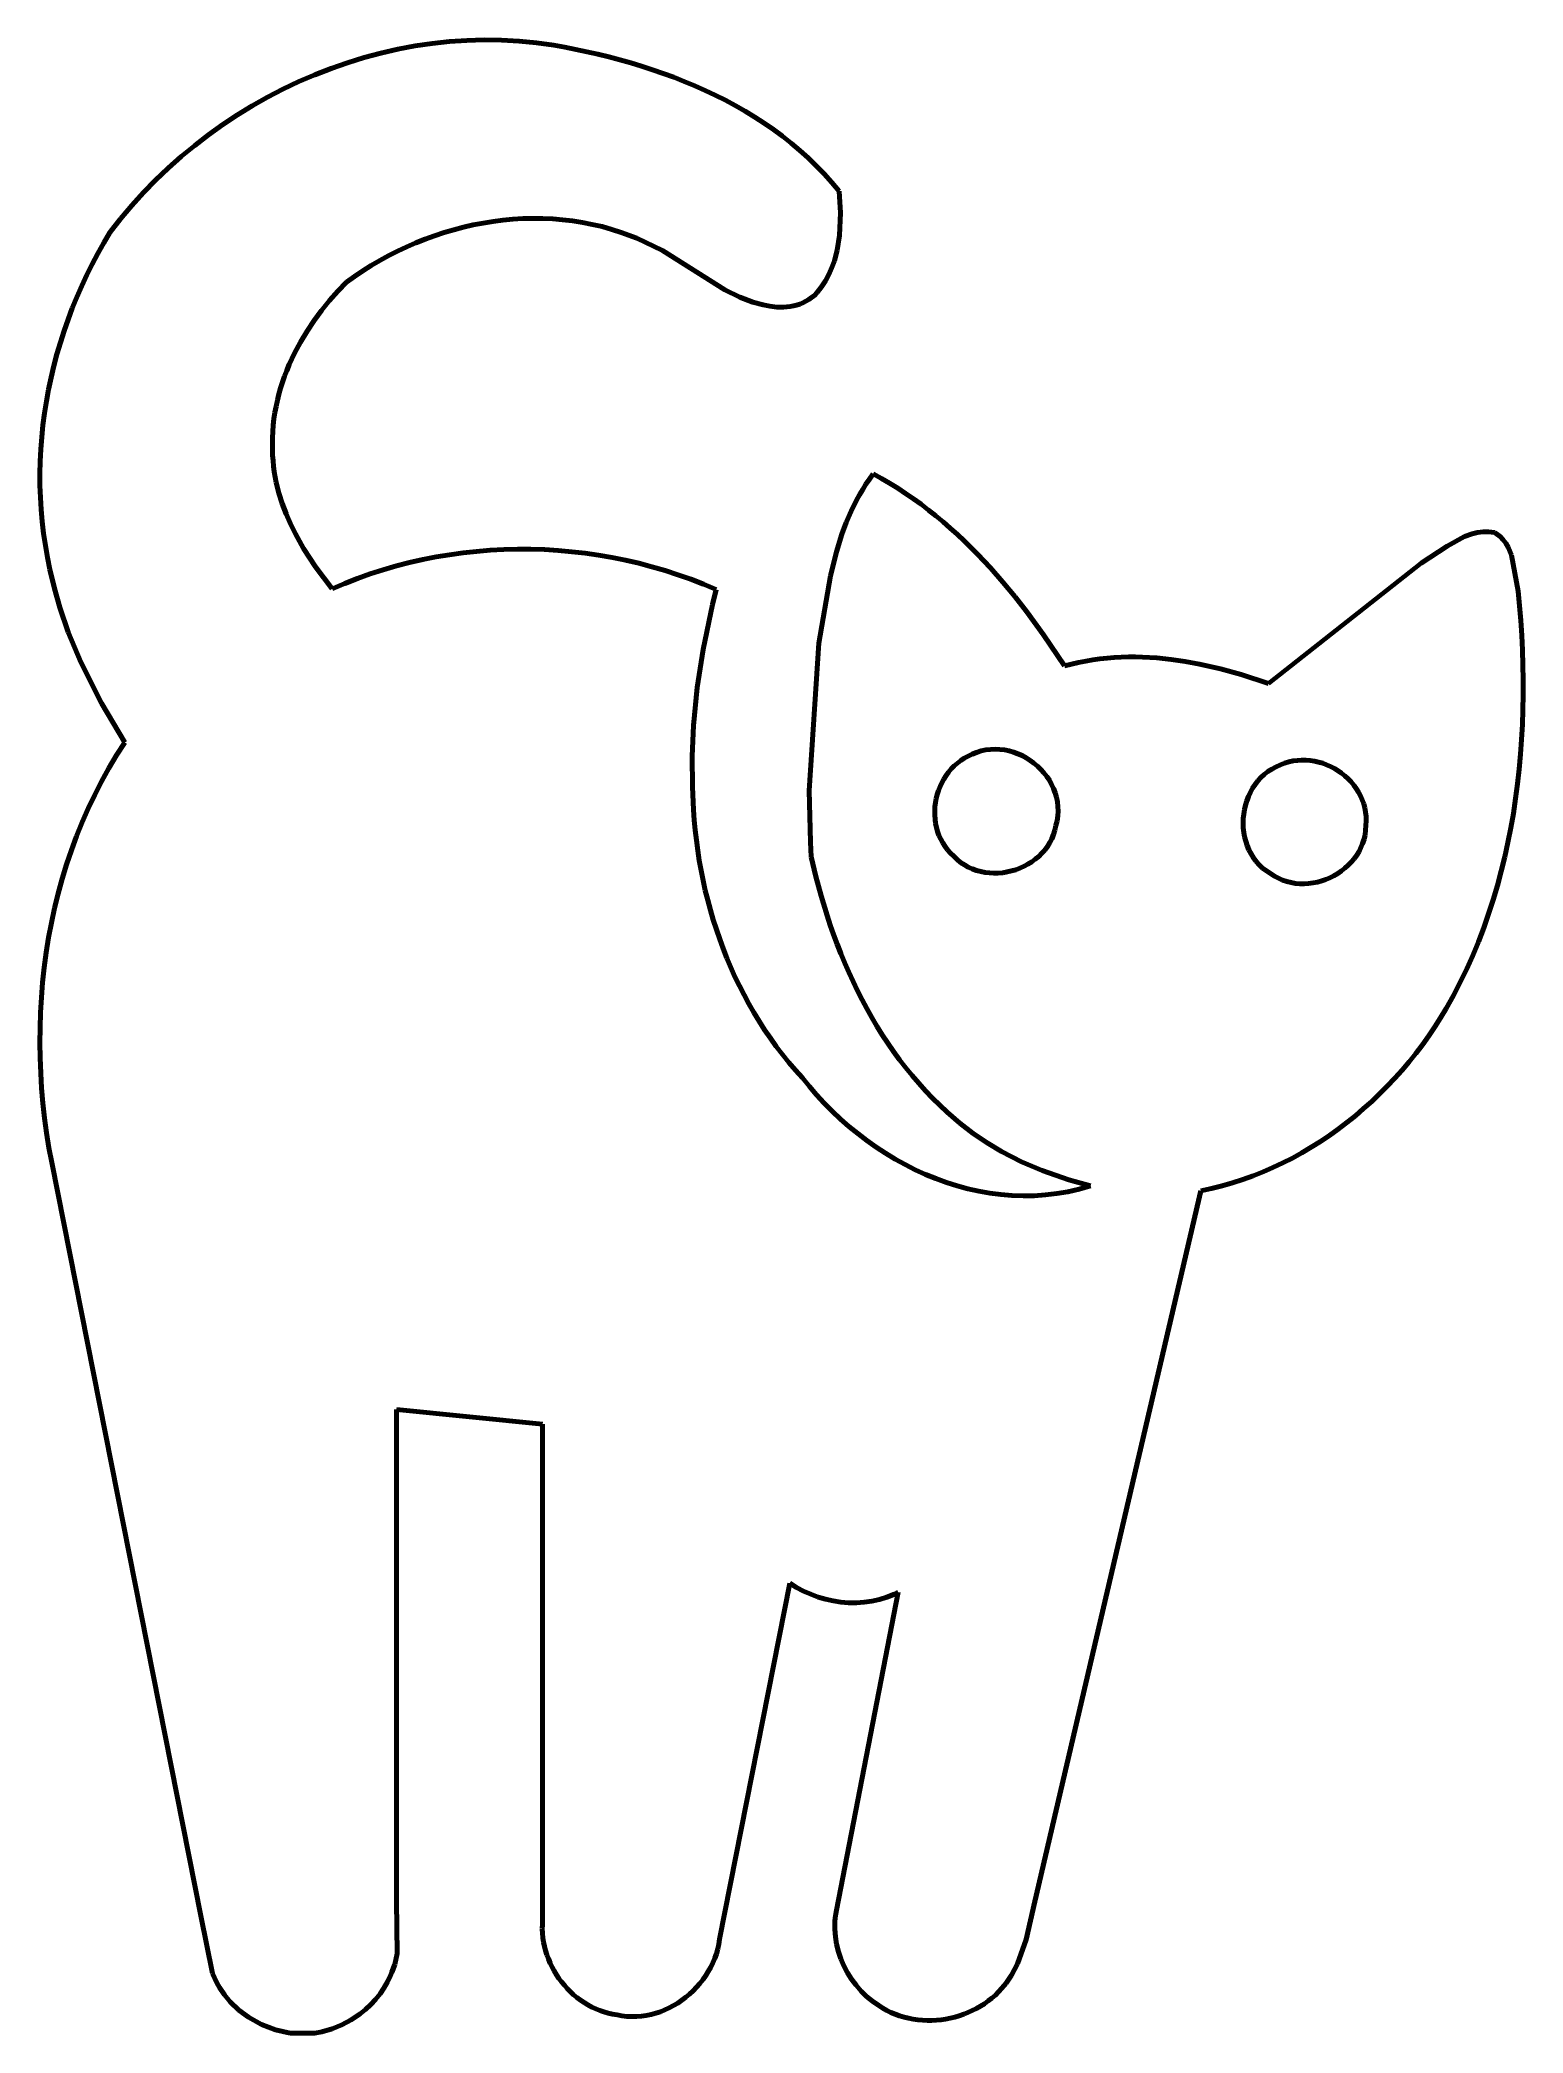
# Model space of a CAD drawing. Header units: millimetres. Extents: x 0.46 to 3.1, y 0 to 3.55.
import ezdxf

# ---------------------------------------------------------------- set-up
doc = ezdxf.new("R2010")
doc.units = ezdxf.units.MM
doc.layers.add('color#ffffffff', color=7, linetype='CONTINUOUS', lineweight=100)

msp = doc.modelspace()

# ---------------------------------------------------------------- linework, layer by layer
at = {"layer": 'color#ffffffff'}
for p, q in [((1.0047, 3.5138), (1.0344, 3.5229)), ((1.0344, 3.5229), (1.0644, 3.531)), ((1.0644, 3.531), (1.0947, 3.5378)), ((1.0947, 3.5378), (1.1252, 3.5436)), ((1.1252, 3.5436), (1.1558, 3.5481)), ((1.1558, 3.5481), (1.1867, 3.5515)), ((1.1867, 3.5515), (1.2176, 3.5536)), ((1.2176, 3.5536), (1.2487, 3.5545)), ((1.2487, 3.5545), (1.2797, 3.5541)), ((1.2797, 3.5541), (1.3108, 3.5524)), ((1.3108, 3.5524), (1.3419, 3.5494)), ((1.3419, 3.5494), (1.3729, 3.545)), ((1.3729, 3.545), (1.3925, 3.5414)), ((1.3925, 3.5414), (1.4317, 3.5334)), ((1.4317, 3.5334), (1.4513, 3.5288)), ((1.4513, 3.5288), (1.4708, 3.524)), ((1.4708, 3.524), (1.4904, 3.5189)), ((0.9178, 3.48), (0.9464, 3.4923)), ((0.9464, 3.4923), (0.9754, 3.5036)), ((0.9754, 3.5036), (1.0047, 3.5138)), ((1.4904, 3.5189), (1.5098, 3.5133)), ((1.5098, 3.5133), (1.5292, 3.5075)), ((1.5292, 3.5075), (1.5485, 3.5013)), ((1.5485, 3.5013), (1.5676, 3.4947)), ((1.5676, 3.4947), (1.5866, 3.4877)), ((1.5866, 3.4877), (1.6054, 3.4803)), ((0.835, 3.437), (0.8621, 3.4523)), ((0.8621, 3.4523), (0.8897, 3.4666)), ((0.8897, 3.4666), (0.9178, 3.48)), ((1.6054, 3.4803), (1.6241, 3.4725)), ((1.6241, 3.4725), (1.6425, 3.4643)), ((1.6425, 3.4643), (1.6607, 3.4557)), ((1.6607, 3.4557), (1.6787, 3.4467)), ((0.7824, 3.4035), (0.8084, 3.4207)), ((0.8084, 3.4207), (0.835, 3.437)), ((1.6787, 3.4467), (1.6964, 3.4372)), ((1.6964, 3.4372), (1.7138, 3.4272)), ((1.7138, 3.4272), (1.731, 3.4168)), ((1.731, 3.4168), (1.7478, 3.4059)), ((0.7324, 3.3664), (0.7571, 3.3854)), ((0.7571, 3.3854), (0.7824, 3.4035)), ((1.7478, 3.4059), (1.7642, 3.3945)), ((1.7642, 3.3945), (1.7803, 3.3826)), ((1.7803, 3.3826), (1.7961, 3.3703)), ((0.6852, 3.3259), (0.7084, 3.3466)), ((0.7084, 3.3466), (0.7324, 3.3664)), ((1.7961, 3.3703), (1.8114, 3.3574)), ((1.8114, 3.3574), (1.8263, 3.3439)), ((1.8263, 3.3439), (1.8407, 3.33)), ((0.6627, 3.3044), (0.6852, 3.3259)), ((1.8407, 3.33), (1.8547, 3.3155)), ((1.8547, 3.3155), (1.8683, 3.3004)), ((0.6202, 3.2591), (0.641, 3.2821)), ((0.641, 3.2821), (0.6627, 3.3044)), ((1.8683, 3.3004), (1.8813, 3.2848)), ((1.8813, 3.2848), (1.8837, 3.2458)), ((0.5812, 3.2108), (0.6003, 3.2353)), ((0.6003, 3.2353), (0.6202, 3.2591)), ((1.2997, 3.2347), (1.2819, 3.233)), ((1.3175, 3.2358), (1.2997, 3.2347)), ((1.3352, 3.2362), (1.3175, 3.2358)), ((1.353, 3.2361), (1.3352, 3.2362)), ((1.3708, 3.2353), (1.353, 3.2361)), ((1.3885, 3.2338), (1.3708, 3.2353)), ((1.8837, 3.2458), (1.8821, 3.2059)), ((0.5702, 3.1923), (0.5812, 3.2108)), ((1.1434, 3.1992), (1.1268, 3.1925)), ((1.1602, 3.2053), (1.1434, 3.1992)), ((1.1772, 3.2109), (1.1602, 3.2053)), ((1.1944, 3.216), (1.1772, 3.2109)), ((1.2117, 3.2205), (1.1944, 3.216)), ((1.2291, 3.2245), (1.2117, 3.2205)), ((1.2466, 3.2279), (1.2291, 3.2245)), ((1.2643, 3.2308), (1.2466, 3.2279)), ((1.2819, 3.233), (1.2643, 3.2308)), ((1.4062, 3.2317), (1.3885, 3.2338)), ((1.4238, 3.229), (1.4062, 3.2317)), ((1.4413, 3.2255), (1.4238, 3.229)), ((1.4587, 3.2214), (1.4413, 3.2255)), ((1.4759, 3.2166), (1.4587, 3.2214)), ((1.493, 3.211), (1.4759, 3.2166)), ((1.5206, 3.2011), (1.493, 3.211)), ((1.5665, 3.1789), (1.5206, 3.2011)), ((1.8821, 3.2059), (1.878, 3.1797)), ((0.5495, 3.1545), (0.5596, 3.1735)), ((0.5596, 3.1735), (0.5702, 3.1923)), ((1.0783, 3.1697), (1.0626, 3.1611)), ((1.0942, 3.1778), (1.0783, 3.1697)), ((1.1104, 3.1854), (1.0942, 3.1778)), ((1.1268, 3.1925), (1.1104, 3.1854)), ((1.6775, 3.1088), (1.5665, 3.1789)), ((1.878, 3.1797), (1.873, 3.1606)), ((0.5308, 3.1157), (0.5399, 3.1352)), ((0.5399, 3.1352), (0.5495, 3.1545)), ((1.0174, 3.1327), (1.003, 3.1224)), ((1.0321, 3.1426), (1.0174, 3.1327)), ((1.0472, 3.1521), (1.0321, 3.1426)), ((1.0626, 3.1611), (1.0472, 3.1521)), ((1.8634, 3.1363), (1.8573, 3.1248)), ((1.8686, 3.1483), (1.8634, 3.1363)), ((1.873, 3.1606), (1.8686, 3.1483)), ((0.5141, 3.076), (0.5222, 3.0959)), ((0.5222, 3.0959), (0.5308, 3.1157)), ((0.9875, 3.1063), (0.9726, 3.0895)), ((1.003, 3.1224), (0.9875, 3.1063)), ((1.7043, 3.0956), (1.6775, 3.1088)), ((1.7277, 3.0867), (1.7043, 3.0956)), ((1.8324, 3.0948), (1.8273, 3.0913)), ((1.8373, 3.0988), (1.8324, 3.0948)), ((1.842, 3.1033), (1.8373, 3.0988)), ((1.8502, 3.1138), (1.842, 3.1033)), ((1.8573, 3.1248), (1.8502, 3.1138)), ((0.5064, 3.0558), (0.5141, 3.076)), ((0.9585, 3.072), (0.9451, 3.0538)), ((0.9726, 3.0895), (0.9585, 3.072)), ((1.7458, 3.0817), (1.7277, 3.0867)), ((1.758, 3.0794), (1.7458, 3.0817)), ((1.7702, 3.0781), (1.758, 3.0794)), ((1.7823, 3.078), (1.7702, 3.0781)), ((1.7882, 3.0783), (1.7823, 3.078)), ((1.7941, 3.0791), (1.7882, 3.0783)), ((1.7999, 3.0801), (1.7941, 3.0791)), ((1.8056, 3.0816), (1.7999, 3.0801)), ((1.8112, 3.0834), (1.8056, 3.0816)), ((1.8167, 3.0856), (1.8112, 3.0834)), ((1.8221, 3.0883), (1.8167, 3.0856)), ((1.8273, 3.0913), (1.8221, 3.0883)), ((0.4928, 3.0149), (0.4994, 3.0354)), ((0.4994, 3.0354), (0.5064, 3.0558)), ((0.9326, 3.035), (0.921, 3.0157)), ((0.9451, 3.0538), (0.9326, 3.035)), ((0.4812, 2.9733), (0.4867, 2.9941)), ((0.4867, 2.9941), (0.4928, 3.0149)), ((0.9104, 2.9958), (0.9009, 2.9754)), ((0.921, 3.0157), (0.9104, 2.9958)), ((0.4718, 2.9312), (0.4762, 2.9523)), ((0.4762, 2.9523), (0.4812, 2.9733)), ((0.8926, 2.9546), (0.8889, 2.944)), ((0.8966, 2.965), (0.8926, 2.9546)), ((0.9009, 2.9754), (0.8966, 2.965)), ((0.4679, 2.91), (0.4718, 2.9312)), ((0.8825, 2.9225), (0.8797, 2.9117)), ((0.8855, 2.9333), (0.8825, 2.9225)), ((0.8889, 2.944), (0.8855, 2.9333)), ((0.4617, 2.8673), (0.4645, 2.8887)), ((0.4645, 2.8887), (0.4679, 2.91)), ((0.8754, 2.8897), (0.8737, 2.8786)), ((0.8774, 2.9007), (0.8754, 2.8897)), ((0.8797, 2.9117), (0.8774, 2.9007)), ((0.4579, 2.8244), (0.4595, 2.8459)), ((0.4595, 2.8459), (0.4617, 2.8673)), ((0.8711, 2.8449), (0.871, 2.8335)), ((0.8716, 2.8562), (0.8711, 2.8449)), ((0.8724, 2.8674), (0.8716, 2.8562)), ((0.8737, 2.8786), (0.8724, 2.8674)), ((0.4568, 2.8029), (0.4579, 2.8244)), ((0.871, 2.8335), (0.871, 2.8236)), ((0.871, 2.8236), (0.8713, 2.8137)), ((0.8713, 2.8137), (0.872, 2.8038)), ((0.4563, 2.7814), (0.4568, 2.8029)), ((0.4564, 2.7599), (0.4563, 2.7814)), ((0.872, 2.8038), (0.873, 2.7941)), ((0.873, 2.7941), (0.8743, 2.7844)), ((0.8743, 2.7844), (0.8779, 2.7651)), ((1.9356, 2.7713), (1.9421, 2.7804)), ((1.9421, 2.7804), (1.957, 2.7722)), ((0.4571, 2.7383), (0.4564, 2.7599)), ((0.4584, 2.7168), (0.4571, 2.7383)), ((0.8779, 2.7651), (0.8826, 2.7462)), ((0.8826, 2.7462), (0.8885, 2.7275)), ((1.9127, 2.7335), (1.918, 2.7431)), ((1.918, 2.7431), (1.9236, 2.7527)), ((1.9236, 2.7527), (1.9294, 2.7621)), ((1.9294, 2.7621), (1.9356, 2.7713)), ((1.957, 2.7722), (1.9716, 2.7637)), ((1.9716, 2.7637), (1.986, 2.7548)), ((1.986, 2.7548), (2.0001, 2.7456)), ((2.0001, 2.7456), (2.014, 2.7361)), ((0.4604, 2.6954), (0.4584, 2.7168)), ((0.8885, 2.7275), (0.8953, 2.7092)), ((0.8953, 2.7092), (0.9031, 2.6912)), ((1.8943, 2.6936), (1.903, 2.7138)), ((1.903, 2.7138), (1.9127, 2.7335)), ((2.014, 2.7361), (2.0276, 2.7263)), ((2.0276, 2.7263), (2.041, 2.7161)), ((2.041, 2.7161), (2.0542, 2.7056)), ((2.0542, 2.7056), (2.0671, 2.6949)), ((0.4629, 2.674), (0.4604, 2.6954)), ((0.466, 2.6526), (0.4629, 2.674)), ((0.9031, 2.6912), (0.9118, 2.6735)), ((0.9118, 2.6735), (0.9262, 2.6477)), ((1.8767, 2.6415), (1.8866, 2.673)), ((1.8866, 2.673), (1.8943, 2.6936)), ((2.0671, 2.6949), (2.0798, 2.6839)), ((2.0798, 2.6839), (2.0923, 2.6726)), ((2.0923, 2.6726), (2.1045, 2.6611)), ((2.9655, 2.6517), (2.9965, 2.6686)), ((2.9965, 2.6686), (3.0104, 2.6735)), ((3.0104, 2.6735), (3.0199, 2.6757)), ((3.0199, 2.6757), (3.0297, 2.6769)), ((3.0297, 2.6769), (3.0397, 2.677)), ((3.0397, 2.677), (3.0448, 2.6766)), ((3.0448, 2.6766), (3.0499, 2.6759)), ((3.0499, 2.6759), (3.0536, 2.6737)), ((3.0536, 2.6737), (3.0601, 2.6687)), ((3.0601, 2.6687), (3.0658, 2.6631)), ((0.4698, 2.6314), (0.466, 2.6526)), ((0.4742, 2.6102), (0.4698, 2.6314)), ((0.9262, 2.6477), (0.9476, 2.6146)), ((1.1393, 2.6277), (1.1631, 2.6324)), ((1.1631, 2.6324), (1.187, 2.6364)), ((1.187, 2.6364), (1.211, 2.6397)), ((1.211, 2.6397), (1.2351, 2.6424)), ((1.2351, 2.6424), (1.2593, 2.6443)), ((1.2593, 2.6443), (1.2835, 2.6456)), ((1.2835, 2.6456), (1.3078, 2.6462)), ((1.3078, 2.6462), (1.332, 2.6461)), ((1.332, 2.6461), (1.3562, 2.6454)), ((1.3562, 2.6454), (1.3804, 2.6439)), ((1.3804, 2.6439), (1.4046, 2.6418)), ((1.4046, 2.6418), (1.4287, 2.639)), ((1.4287, 2.639), (1.4527, 2.6356)), ((1.4527, 2.6356), (1.4766, 2.6314)), ((1.4766, 2.6314), (1.5004, 2.6266)), ((1.8659, 2.5986), (1.8767, 2.6415)), ((2.1045, 2.6611), (2.1284, 2.6374)), ((2.1284, 2.6374), (2.1514, 2.6128)), ((2.9193, 2.6212), (2.9655, 2.6517)), ((3.0658, 2.6631), (3.0706, 2.6569)), ((3.0706, 2.6569), (3.0746, 2.6501)), ((3.0746, 2.6501), (3.0807, 2.6354)), ((3.0807, 2.6354), (3.0925, 2.5713)), ((0.4821, 2.576), (0.4742, 2.6102)), ((0.9476, 2.6146), (0.9773, 2.5756)), ((1.0226, 2.594), (1.0455, 2.6021)), ((1.0455, 2.6021), (1.0687, 2.6095)), ((1.0687, 2.6095), (1.0921, 2.6163)), ((1.0921, 2.6163), (1.1156, 2.6223)), ((1.1156, 2.6223), (1.1393, 2.6277)), ((1.5004, 2.6266), (1.5241, 2.6211)), ((1.5241, 2.6211), (1.5476, 2.615)), ((1.5476, 2.615), (1.571, 2.6081)), ((1.571, 2.6081), (1.5941, 2.6007)), ((1.5941, 2.6007), (1.6171, 2.5925)), ((1.8453, 2.4789), (1.8659, 2.5986)), ((2.1514, 2.6128), (2.1737, 2.5874)), ((2.6469, 2.4065), (2.9193, 2.6212)), ((0.4917, 2.5424), (0.4821, 2.576)), ((0.9773, 2.5756), (0.9998, 2.5851)), ((0.9998, 2.5851), (1.0226, 2.594)), ((1.6171, 2.5925), (1.6398, 2.5837)), ((1.6398, 2.5837), (1.6623, 2.5742)), ((1.6623, 2.5742), (1.6557, 2.5476)), ((2.1737, 2.5874), (2.1952, 2.5613)), ((2.1952, 2.5613), (2.216, 2.5347)), ((3.0925, 2.5713), (3.095, 2.5451)), ((0.5069, 2.4984), (0.4917, 2.5424)), ((1.6557, 2.5476), (1.6389, 2.4672)), ((2.216, 2.5347), (2.2459, 2.4938)), ((3.095, 2.5451), (3.097, 2.5189)), ((0.5294, 2.4446), (0.5069, 2.4984)), ((2.2459, 2.4938), (2.2836, 2.4381)), ((3.097, 2.5189), (3.0987, 2.4925)), ((3.0987, 2.4925), (3.1, 2.4661)), ((1.6389, 2.4672), (1.6286, 2.3996)), ((1.828, 2.2161), (1.8453, 2.4789)), ((2.3592, 2.452), (2.3718, 2.453)), ((2.3718, 2.453), (2.3845, 2.4537)), ((2.3845, 2.4537), (2.3973, 2.4541)), ((2.3973, 2.4541), (2.41, 2.4541)), ((2.41, 2.4541), (2.4227, 2.4538)), ((2.4227, 2.4538), (2.4481, 2.4523)), ((3.1, 2.4661), (3.1008, 2.4396)), ((0.5662, 2.3717), (0.5294, 2.4446)), ((2.2836, 2.4381), (2.2961, 2.4414)), ((2.2961, 2.4414), (2.3086, 2.4443)), ((2.3086, 2.4443), (2.3212, 2.4468)), ((2.3212, 2.4468), (2.3338, 2.4489)), ((2.3338, 2.4489), (2.3465, 2.4507)), ((2.3465, 2.4507), (2.3592, 2.452)), ((2.4481, 2.4523), (2.4735, 2.4497)), ((2.4735, 2.4497), (2.4988, 2.446)), ((2.4988, 2.446), (2.524, 2.4414)), ((2.524, 2.4414), (2.5615, 2.4328)), ((2.5615, 2.4328), (2.5985, 2.4225)), ((2.5985, 2.4225), (2.6469, 2.4065)), ((3.1008, 2.4396), (3.1013, 2.4131)), ((1.6286, 2.3996), (1.622, 2.3316)), ((3.1012, 2.3866), (3.1008, 2.36)), ((3.1013, 2.4131), (3.1012, 2.3866)), ((0.6077, 2.3013), (0.5662, 2.3717)), ((3.1008, 2.36), (3.0999, 2.3335)), ((1.622, 2.3316), (1.6196, 2.2769)), ((3.0999, 2.3335), (3.0985, 2.307)), ((0.5793, 2.2555), (0.5931, 2.2787)), ((0.5931, 2.2787), (0.6077, 2.3013)), ((1.6196, 2.2769), (1.6198, 2.2222)), ((2.1115, 2.2772), (2.1047, 2.2735)), ((2.1186, 2.2805), (2.1115, 2.2772)), ((2.1267, 2.2839), (2.1186, 2.2805)), ((2.135, 2.2865), (2.1267, 2.2839)), ((2.1433, 2.2883), (2.135, 2.2865)), ((2.1516, 2.2893), (2.1433, 2.2883)), ((2.16, 2.2897), (2.1516, 2.2893)), ((2.1682, 2.2893), (2.16, 2.2897)), ((2.1764, 2.2883), (2.1682, 2.2893)), ((2.1845, 2.2866), (2.1764, 2.2883)), ((2.1925, 2.2843), (2.1845, 2.2866)), ((2.2003, 2.2815), (2.1925, 2.2843)), ((2.2078, 2.2781), (2.2003, 2.2815)), ((2.2151, 2.2741), (2.2078, 2.2781)), ((3.0966, 2.2805), (3.0942, 2.2541)), ((3.0985, 2.307), (3.0966, 2.2805)), ((0.5663, 2.232), (0.5793, 2.2555)), ((2.0722, 2.2426), (2.0682, 2.2363)), ((2.0766, 2.2487), (2.0722, 2.2426)), ((2.0815, 2.2544), (2.0766, 2.2487)), ((2.0867, 2.2598), (2.0815, 2.2544)), ((2.0923, 2.2648), (2.0867, 2.2598)), ((2.0983, 2.2694), (2.0923, 2.2648)), ((2.1047, 2.2735), (2.0983, 2.2694)), ((2.2221, 2.2697), (2.2151, 2.2741)), ((2.2288, 2.2647), (2.2221, 2.2697)), ((2.2352, 2.2594), (2.2288, 2.2647)), ((2.2411, 2.2536), (2.2352, 2.2594)), ((2.2467, 2.2474), (2.2411, 2.2536)), ((2.2518, 2.2409), (2.2467, 2.2474)), ((2.2564, 2.2341), (2.2518, 2.2409)), ((2.6397, 2.2445), (2.6337, 2.239)), ((2.6461, 2.2496), (2.6397, 2.2445)), ((2.6531, 2.2541), (2.6461, 2.2496)), ((2.6606, 2.258), (2.6531, 2.2541)), ((2.6685, 2.2614), (2.6606, 2.258)), ((2.676, 2.2644), (2.6685, 2.2614)), ((2.6835, 2.2668), (2.676, 2.2644)), ((2.691, 2.2686), (2.6835, 2.2668)), ((2.6987, 2.2697), (2.691, 2.2686)), ((2.7063, 2.2702), (2.6987, 2.2697)), ((2.714, 2.2702), (2.7063, 2.2702)), ((2.7215, 2.2696), (2.714, 2.2702)), ((2.7291, 2.2684), (2.7215, 2.2696)), ((2.7365, 2.2667), (2.7291, 2.2684)), ((2.7438, 2.2646), (2.7365, 2.2667)), ((2.7509, 2.2619), (2.7438, 2.2646)), ((2.7579, 2.2588), (2.7509, 2.2619)), ((2.7647, 2.2552), (2.7579, 2.2588)), ((2.7712, 2.2512), (2.7647, 2.2552)), ((2.7774, 2.2469), (2.7712, 2.2512)), ((2.7834, 2.2421), (2.7774, 2.2469)), ((2.789, 2.2369), (2.7834, 2.2421)), ((3.0942, 2.2541), (3.0913, 2.2277)), ((0.5425, 2.184), (0.554, 2.2082)), ((0.554, 2.2082), (0.5663, 2.232)), ((1.6198, 2.2222), (1.6219, 2.1812)), ((1.8302, 2.124), (1.828, 2.2161)), ((2.0565, 2.2089), (2.0547, 2.2016)), ((2.0588, 2.216), (2.0565, 2.2089)), ((2.0615, 2.223), (2.0588, 2.216)), ((2.0646, 2.2298), (2.0615, 2.223)), ((2.0682, 2.2363), (2.0646, 2.2298)), ((2.2605, 2.2269), (2.2564, 2.2341)), ((2.264, 2.2195), (2.2605, 2.2269)), ((2.2669, 2.2118), (2.264, 2.2195)), ((2.2692, 2.2039), (2.2669, 2.2118)), ((2.2708, 2.1958), (2.2692, 2.2039)), ((2.6114, 2.2053), (2.6085, 2.1977)), ((2.6148, 2.2127), (2.6114, 2.2053)), ((2.6188, 2.2198), (2.6148, 2.2127)), ((2.6232, 2.2266), (2.6188, 2.2198)), ((2.6282, 2.233), (2.6232, 2.2266)), ((2.6337, 2.239), (2.6282, 2.233)), ((2.7943, 2.2314), (2.789, 2.2369)), ((2.7992, 2.2256), (2.7943, 2.2314)), ((2.8036, 2.2195), (2.7992, 2.2256)), ((2.8077, 2.2131), (2.8036, 2.2195)), ((2.8112, 2.2064), (2.8077, 2.2131)), ((2.8143, 2.1994), (2.8112, 2.2064)), ((3.0913, 2.2277), (3.0878, 2.2014)), ((0.5317, 2.1594), (0.5425, 2.184)), ((1.6219, 2.1812), (1.6232, 2.1631)), ((2.0524, 2.1869), (2.052, 2.1795)), ((2.052, 2.1795), (2.052, 2.172)), ((2.052, 2.172), (2.0525, 2.1646)), ((2.0533, 2.1943), (2.0524, 2.1869)), ((2.0547, 2.2016), (2.0533, 2.1943)), ((2.2701, 2.1621), (2.2714, 2.1707)), ((2.2718, 2.1875), (2.2708, 2.1958)), ((2.2714, 2.1707), (2.272, 2.1791)), ((2.272, 2.1791), (2.2718, 2.1875)), ((2.603, 2.1739), (2.6022, 2.1657)), ((2.6043, 2.182), (2.603, 2.1739)), ((2.6061, 2.1899), (2.6043, 2.182)), ((2.6085, 2.1977), (2.6061, 2.1899)), ((2.8169, 2.1923), (2.8143, 2.1994)), ((2.8189, 2.1849), (2.8169, 2.1923)), ((2.8203, 2.1773), (2.8189, 2.1849)), ((2.8211, 2.1696), (2.8203, 2.1773)), ((2.8212, 2.1617), (2.8211, 2.1696)), ((3.0838, 2.1752), (3.0793, 2.1492)), ((3.0878, 2.2014), (3.0838, 2.1752)), ((0.5124, 2.1094), (0.5217, 2.1345)), ((0.5217, 2.1345), (0.5317, 2.1594)), ((1.6232, 2.1631), (1.6249, 2.1451)), ((1.6249, 2.1451), (1.627, 2.1271)), ((2.0525, 2.1646), (2.0536, 2.1572)), ((2.0536, 2.1572), (2.0551, 2.15)), ((2.0551, 2.15), (2.0571, 2.1428)), ((2.0571, 2.1428), (2.0596, 2.1358)), ((2.0596, 2.1358), (2.0627, 2.129)), ((2.2607, 2.13), (2.2637, 2.1374)), ((2.2637, 2.1374), (2.2662, 2.1453)), ((2.2662, 2.1453), (2.2679, 2.1535)), ((2.2679, 2.1535), (2.2701, 2.1621)), ((2.6022, 2.1657), (2.602, 2.1576)), ((2.602, 2.1576), (2.6023, 2.1494)), ((2.6023, 2.1494), (2.6032, 2.1413)), ((2.6032, 2.1413), (2.6046, 2.1333)), ((2.6046, 2.1333), (2.6066, 2.1254)), ((2.8175, 2.1293), (2.8193, 2.1371)), ((2.8193, 2.1371), (2.8203, 2.1453)), ((2.8203, 2.1453), (2.8207, 2.1536)), ((2.8207, 2.1536), (2.8212, 2.1617)), ((3.0793, 2.1492), (3.0742, 2.1232)), ((0.5039, 2.084), (0.5124, 2.1094)), ((1.627, 2.1271), (1.6294, 2.1091)), ((1.6294, 2.1091), (1.6322, 2.0912)), ((1.8319, 2.0977), (1.8302, 2.124)), ((1.8402, 2.0627), (1.8319, 2.0977)), ((2.0627, 2.129), (2.0662, 2.1224)), ((2.0662, 2.1224), (2.0704, 2.1161)), ((2.0704, 2.1161), (2.075, 2.11)), ((2.075, 2.11), (2.0802, 2.1043)), ((2.0802, 2.1043), (2.0859, 2.0988)), ((2.0859, 2.0988), (2.0919, 2.093)), ((2.2313, 2.0933), (2.2374, 2.0984)), ((2.2374, 2.0984), (2.243, 2.1039)), ((2.243, 2.1039), (2.2482, 2.1098)), ((2.2482, 2.1098), (2.2529, 2.1161)), ((2.2529, 2.1161), (2.2571, 2.1229)), ((2.2571, 2.1229), (2.2607, 2.13)), ((2.6066, 2.1254), (2.6092, 2.1177)), ((2.6092, 2.1177), (2.6123, 2.1102)), ((2.6123, 2.1102), (2.616, 2.103)), ((2.616, 2.103), (2.6203, 2.0961)), ((2.7999, 2.0942), (2.8045, 2.1006)), ((2.8045, 2.1006), (2.8086, 2.1073)), ((2.8086, 2.1073), (2.8121, 2.1143)), ((2.8121, 2.1143), (2.8151, 2.1216)), ((2.8151, 2.1216), (2.8175, 2.1293)), ((3.0685, 2.0974), (3.0622, 2.0718)), ((3.0742, 2.1232), (3.0685, 2.0974)), ((0.4961, 2.0583), (0.5039, 2.084)), ((1.6322, 2.0912), (1.6354, 2.0733)), ((1.6354, 2.0733), (1.639, 2.0555)), ((1.8495, 2.0278), (1.8402, 2.0627)), ((2.0919, 2.093), (2.0982, 2.0878)), ((2.0982, 2.0878), (2.1049, 2.0832)), ((2.1049, 2.0832), (2.1118, 2.0793)), ((2.1118, 2.0793), (2.119, 2.076)), ((2.119, 2.076), (2.1265, 2.0733)), ((2.1265, 2.0733), (2.134, 2.0712)), ((2.134, 2.0712), (2.1418, 2.0697)), ((2.1418, 2.0697), (2.1496, 2.0688)), ((2.1496, 2.0688), (2.1575, 2.0684)), ((2.1575, 2.0684), (2.1654, 2.0686)), ((2.1654, 2.0686), (2.1733, 2.0693)), ((2.1733, 2.0693), (2.1812, 2.0706)), ((2.1812, 2.0706), (2.1889, 2.0724)), ((2.1889, 2.0724), (2.1965, 2.0746)), ((2.1965, 2.0746), (2.204, 2.0774)), ((2.204, 2.0774), (2.2112, 2.0807)), ((2.2112, 2.0807), (2.2182, 2.0844)), ((2.2182, 2.0844), (2.2249, 2.0886)), ((2.2249, 2.0886), (2.2313, 2.0933)), ((2.6203, 2.0961), (2.6252, 2.0896)), ((2.6252, 2.0896), (2.6307, 2.0834)), ((2.6307, 2.0834), (2.6367, 2.0777)), ((2.6367, 2.0777), (2.6434, 2.0725)), ((2.6434, 2.0725), (2.6506, 2.0678)), ((2.6506, 2.0678), (2.6576, 2.0632)), ((2.6576, 2.0632), (2.6648, 2.0593)), ((2.7568, 2.0604), (2.7639, 2.064)), ((2.7639, 2.064), (2.7707, 2.068)), ((2.7707, 2.068), (2.7773, 2.0724)), ((2.7773, 2.0724), (2.7835, 2.0773)), ((2.7835, 2.0773), (2.7894, 2.0825)), ((2.7894, 2.0825), (2.7948, 2.0882)), ((2.7948, 2.0882), (2.7999, 2.0942)), ((3.0622, 2.0718), (3.0553, 2.0463)), ((0.4826, 2.0063), (0.489, 2.0324)), ((0.489, 2.0324), (0.4961, 2.0583)), ((1.639, 2.0555), (1.6429, 2.0378)), ((1.6429, 2.0378), (1.6473, 2.0202)), ((1.86, 1.9932), (1.8495, 2.0278)), ((2.6648, 2.0593), (2.6722, 2.0561)), ((2.6722, 2.0561), (2.6797, 2.0535)), ((2.6797, 2.0535), (2.6874, 2.0516)), ((2.6874, 2.0516), (2.6952, 2.0503)), ((2.6952, 2.0503), (2.7031, 2.0497)), ((2.7031, 2.0497), (2.7109, 2.0496)), ((2.7109, 2.0496), (2.7188, 2.05)), ((2.7188, 2.05), (2.7266, 2.0511)), ((2.7266, 2.0511), (2.7344, 2.0526)), ((2.7344, 2.0526), (2.742, 2.0547)), ((2.742, 2.0547), (2.7495, 2.0573)), ((2.7495, 2.0573), (2.7568, 2.0604)), ((3.0553, 2.0463), (3.0478, 2.021)), ((0.4769, 1.9801), (0.4826, 2.0063)), ((1.6473, 2.0202), (1.652, 2.0027)), ((1.652, 2.0027), (1.6571, 1.9853)), ((1.8657, 1.976), (1.86, 1.9932)), ((3.0397, 1.9959), (3.0309, 1.971)), ((3.0478, 2.021), (3.0397, 1.9959)), ((0.4719, 1.9537), (0.4769, 1.9801)), ((1.6571, 1.9853), (1.6626, 1.9681)), ((1.6626, 1.9681), (1.6685, 1.9509)), ((1.8717, 1.9589), (1.8657, 1.976)), ((1.878, 1.9419), (1.8717, 1.9589)), ((3.0309, 1.971), (3.0215, 1.9463)), ((0.4641, 1.9004), (0.4677, 1.9271)), ((0.4677, 1.9271), (0.4719, 1.9537)), ((1.6685, 1.9509), (1.6747, 1.9339)), ((1.6747, 1.9339), (1.6814, 1.9171)), ((1.8846, 1.925), (1.878, 1.9419)), ((1.8915, 1.9083), (1.8846, 1.925)), ((3.0114, 1.9219), (3.0006, 1.8978)), ((3.0215, 1.9463), (3.0114, 1.9219)), ((0.4612, 1.8736), (0.4641, 1.9004)), ((1.6814, 1.9171), (1.6884, 1.9004)), ((1.6884, 1.9004), (1.6958, 1.8839)), ((1.6958, 1.8839), (1.7037, 1.8676)), ((1.8987, 1.8917), (1.8915, 1.9083)), ((1.9063, 1.8752), (1.8987, 1.8917)), ((3.0006, 1.8978), (2.9891, 1.8739)), ((0.4589, 1.8468), (0.4612, 1.8736)), ((1.7037, 1.8676), (1.7119, 1.8515)), ((1.7119, 1.8515), (1.7205, 1.8356)), ((1.9141, 1.8589), (1.9063, 1.8752)), ((1.9223, 1.8428), (1.9141, 1.8589)), ((2.9769, 1.8503), (2.964, 1.827)), ((2.9891, 1.8739), (2.9769, 1.8503)), ((0.4565, 1.7929), (0.4574, 1.8199)), ((0.4574, 1.8199), (0.4589, 1.8468)), ((1.7205, 1.8356), (1.7295, 1.8199)), ((1.7295, 1.8199), (1.7389, 1.8045)), ((1.9308, 1.8269), (1.9223, 1.8428)), ((1.9397, 1.8111), (1.9308, 1.8269)), ((2.964, 1.827), (2.9541, 1.8105)), ((0.4562, 1.766), (0.4565, 1.7929)), ((1.7389, 1.8045), (1.7487, 1.7893)), ((1.7487, 1.7893), (1.7589, 1.7743)), ((1.9489, 1.7956), (1.9397, 1.8111)), ((1.9585, 1.7803), (1.9489, 1.7956)), ((1.9684, 1.7653), (1.9585, 1.7803)), ((2.9329, 1.7783), (2.9216, 1.7626)), ((2.9437, 1.7943), (2.9329, 1.7783)), ((2.9541, 1.8105), (2.9437, 1.7943)), ((0.4566, 1.739), (0.4562, 1.766)), ((1.7589, 1.7743), (1.7695, 1.7596)), ((1.7695, 1.7596), (1.7805, 1.7452)), ((1.7805, 1.7452), (1.7919, 1.7311)), ((1.9786, 1.7504), (1.9684, 1.7653)), ((1.9893, 1.7359), (1.9786, 1.7504)), ((2.9099, 1.7472), (2.8978, 1.7321)), ((2.9216, 1.7626), (2.9099, 1.7472)), ((0.4577, 1.7121), (0.4566, 1.739)), ((0.4594, 1.6853), (0.4577, 1.7121)), ((1.7919, 1.7311), (1.8037, 1.7172)), ((1.8037, 1.7172), (1.8159, 1.7037)), ((2.0003, 1.7216), (1.9893, 1.7359)), ((2.0116, 1.7076), (2.0003, 1.7216)), ((2.0234, 1.6939), (2.0116, 1.7076)), ((2.8853, 1.7173), (2.8724, 1.7028)), ((2.8978, 1.7321), (2.8853, 1.7173)), ((0.4617, 1.6585), (0.4594, 1.6853)), ((1.8159, 1.7037), (1.8284, 1.6881)), ((1.8284, 1.6881), (1.8414, 1.673)), ((1.8414, 1.673), (1.8551, 1.6582)), ((2.0355, 1.6805), (2.0234, 1.6939)), ((2.048, 1.6674), (2.0355, 1.6805)), ((2.8453, 1.6749), (2.8313, 1.6616)), ((2.859, 1.6887), (2.8453, 1.6749)), ((2.8724, 1.7028), (2.859, 1.6887)), ((0.4647, 1.6318), (0.4617, 1.6585)), ((1.8551, 1.6582), (1.8693, 1.6439)), ((1.8693, 1.6439), (1.884, 1.6301)), ((2.0609, 1.6546), (2.048, 1.6674)), ((2.0742, 1.6422), (2.0609, 1.6546)), ((2.0969, 1.6225), (2.0742, 1.6422)), ((2.8021, 1.636), (2.787, 1.6238)), ((2.8168, 1.6486), (2.8021, 1.636)), ((2.8313, 1.6616), (2.8168, 1.6486)), ((0.4683, 1.6053), (0.4647, 1.6318)), ((0.4725, 1.5788), (0.4683, 1.6053)), ((1.884, 1.6301), (1.8991, 1.6168)), ((1.8991, 1.6168), (1.9148, 1.604)), ((1.9148, 1.604), (1.9309, 1.5917)), ((2.1207, 1.6042), (2.0969, 1.6225)), ((2.1455, 1.5874), (2.1207, 1.6042)), ((2.7558, 1.6008), (2.7397, 1.59)), ((2.7715, 1.6121), (2.7558, 1.6008)), ((2.787, 1.6238), (2.7715, 1.6121)), ((0.4773, 1.5526), (0.4725, 1.5788)), ((1.9309, 1.5917), (1.9474, 1.5801)), ((1.9474, 1.5801), (1.9643, 1.569)), ((1.9643, 1.569), (1.9816, 1.5586)), ((2.1713, 1.5721), (2.1455, 1.5874)), ((2.2069, 1.5539), (2.1713, 1.5721)), ((2.7067, 1.5698), (2.6898, 1.5605)), ((2.7233, 1.5796), (2.7067, 1.5698)), ((2.7397, 1.59), (2.7233, 1.5796)), ((0.7433, 0.2092), (0.4773, 1.5526)), ((1.9816, 1.5586), (1.9993, 1.5488)), ((1.9993, 1.5488), (2.0172, 1.5397)), ((2.0172, 1.5397), (2.0355, 1.5314)), ((2.0355, 1.5314), (2.054, 1.5238)), ((2.2437, 1.538), (2.2069, 1.5539)), ((2.2909, 1.5215), (2.2437, 1.538)), ((2.6196, 1.5285), (2.6014, 1.522)), ((2.6375, 1.5357), (2.6196, 1.5285)), ((2.6552, 1.5434), (2.6375, 1.5357)), ((2.6726, 1.5517), (2.6552, 1.5434)), ((2.6898, 1.5605), (2.6726, 1.5517)), ((2.054, 1.5238), (2.0728, 1.5169)), ((2.0728, 1.5169), (2.0919, 1.5109)), ((2.0919, 1.5109), (2.1111, 1.5056)), ((2.1111, 1.5056), (2.1305, 1.5013)), ((2.1305, 1.5013), (2.1501, 1.4978)), ((2.1501, 1.4978), (2.1698, 1.4952)), ((2.1698, 1.4952), (2.1896, 1.4936)), ((2.1896, 1.4936), (2.2095, 1.4929)), ((2.2095, 1.4929), (2.2295, 1.4933)), ((2.2295, 1.4933), (2.2495, 1.4946)), ((2.5268, 1.5018), (2.2307, 0.2348)), ((2.2495, 1.4946), (2.2695, 1.497)), ((2.2695, 1.497), (2.2896, 1.5005)), ((2.2896, 1.5005), (2.3095, 1.505)), ((2.3295, 1.5107), (2.2909, 1.5215)), ((2.3095, 1.505), (2.3295, 1.5107)), ((2.5458, 1.5059), (2.5268, 1.5018)), ((2.5645, 1.5107), (2.5458, 1.5059)), ((2.5831, 1.516), (2.5645, 1.5107)), ((2.6014, 1.522), (2.5831, 1.516)), ((1.3525, 1.086), (1.092, 1.1119)), ((1.092, 1.1119), (1.092, 0.2499)), ((1.3523, 0.1938), (1.3525, 1.086)), ((1.7936, 0.8023), (1.6683, 0.1673)), ((1.8056, 0.7948), (1.7936, 0.8023)), ((1.818, 0.7882), (1.8056, 0.7948)), ((1.8308, 0.7825), (1.818, 0.7882)), ((1.8439, 0.7776), (1.8308, 0.7825)), ((1.8766, 0.2193), (1.9865, 0.7861)), ((1.98, 0.783), (1.9668, 0.7777)), ((1.9865, 0.7861), (1.98, 0.783)), ((1.8573, 0.7737), (1.8439, 0.7776)), ((1.8709, 0.7707), (1.8573, 0.7737)), ((1.8846, 0.7686), (1.8709, 0.7707)), ((1.8984, 0.7675), (1.8846, 0.7686)), ((1.9122, 0.7675), (1.8984, 0.7675)), ((1.926, 0.7684), (1.9122, 0.7675)), ((1.9398, 0.7704), (1.926, 0.7684)), ((1.9534, 0.7735), (1.9398, 0.7704)), ((1.9668, 0.7777), (1.9534, 0.7735)), ((1.092, 0.2499), (1.0921, 0.2352)), ((1.0921, 0.2352), (1.0931, 0.1418)), ((1.8755, 0.2125), (1.8766, 0.2193)), ((2.2307, 0.2348), (2.2148, 0.1672)), ((0.7642, 0.1061), (0.7433, 0.2092)), ((1.3522, 0.1859), (1.3523, 0.1938)), ((1.3526, 0.178), (1.3522, 0.1859)), ((1.3533, 0.1702), (1.3526, 0.178)), ((1.8739, 0.1853), (1.874, 0.1989)), ((1.8749, 0.1718), (1.8739, 0.1853)), ((1.874, 0.1989), (1.8746, 0.2057)), ((1.8746, 0.2057), (1.8755, 0.2125)), ((1.3545, 0.1624), (1.3533, 0.1702)), ((1.3561, 0.1547), (1.3545, 0.1624)), ((1.358, 0.1471), (1.3561, 0.1547)), ((1.3604, 0.1396), (1.358, 0.1471)), ((1.665, 0.1501), (1.6626, 0.1417)), ((1.6669, 0.1586), (1.665, 0.1501)), ((1.6683, 0.1673), (1.6669, 0.1586)), ((1.8771, 0.1584), (1.8749, 0.1718)), ((1.8804, 0.1452), (1.8771, 0.1584)), ((1.8847, 0.1324), (1.8804, 0.1452)), ((2.2148, 0.1672), (2.1995, 0.1237)), ((1.0841, 0.1086), (1.0817, 0.1026)), ((1.089, 0.1226), (1.0841, 0.1086)), ((1.0931, 0.1418), (1.089, 0.1226)), ((1.3631, 0.1322), (1.3604, 0.1396)), ((1.3662, 0.125), (1.3631, 0.1322)), ((1.3696, 0.1179), (1.3662, 0.125)), ((1.3733, 0.111), (1.3696, 0.1179)), ((1.3774, 0.1042), (1.3733, 0.111)), ((1.6482, 0.1099), (1.6436, 0.1025)), ((1.6525, 0.1175), (1.6482, 0.1099)), ((1.6563, 0.1254), (1.6525, 0.1175)), ((1.6597, 0.1334), (1.6563, 0.1254)), ((1.6626, 0.1417), (1.6597, 0.1334)), ((1.8901, 0.1199), (1.8847, 0.1324)), ((1.8964, 0.1078), (1.8901, 0.1199)), ((1.9036, 0.0963), (1.8964, 0.1078)), ((2.1995, 0.1237), (2.1889, 0.1033)), ((0.7718, 0.0895), (0.7642, 0.1061)), ((0.7766, 0.0815), (0.7718, 0.0895)), ((0.7855, 0.0681), (0.7766, 0.0815)), ((1.0699, 0.0802), (1.0628, 0.0699)), ((1.0762, 0.0912), (1.0699, 0.0802)), ((1.0817, 0.1026), (1.0762, 0.0912)), ((1.3818, 0.0977), (1.3774, 0.1042)), ((1.3865, 0.0914), (1.3818, 0.0977)), ((1.3915, 0.0853), (1.3865, 0.0914)), ((1.3967, 0.0794), (1.3915, 0.0853)), ((1.4022, 0.0738), (1.3967, 0.0794)), ((1.408, 0.0685), (1.4022, 0.0738)), ((1.6212, 0.0755), (1.6148, 0.0695)), ((1.6273, 0.0818), (1.6212, 0.0755)), ((1.6331, 0.0884), (1.6273, 0.0818)), ((1.6385, 0.0953), (1.6331, 0.0884)), ((1.6436, 0.1025), (1.6385, 0.0953)), ((1.9118, 0.0854), (1.9036, 0.0963)), ((1.9207, 0.0751), (1.9118, 0.0854)), ((1.9305, 0.0656), (1.9207, 0.0751)), ((2.166, 0.0738), (2.1601, 0.068)), ((2.1717, 0.08), (2.166, 0.0738)), ((2.1791, 0.089), (2.1717, 0.08)), ((2.1889, 0.1033), (2.1791, 0.089)), ((0.7957, 0.0558), (0.7855, 0.0681)), ((0.8111, 0.0411), (0.7957, 0.0558)), ((0.8282, 0.0285), (0.8111, 0.0411)), ((1.0371, 0.0423), (1.0273, 0.0344)), ((1.0463, 0.0509), (1.0371, 0.0423)), ((1.0549, 0.0601), (1.0463, 0.0509)), ((1.0628, 0.0699), (1.0549, 0.0601)), ((1.414, 0.0635), (1.408, 0.0685)), ((1.4203, 0.0588), (1.414, 0.0635)), ((1.4268, 0.0544), (1.4203, 0.0588)), ((1.4335, 0.0503), (1.4268, 0.0544)), ((1.4404, 0.0466), (1.4335, 0.0503)), ((1.4475, 0.0433), (1.4404, 0.0466)), ((1.4547, 0.0403), (1.4475, 0.0433)), ((1.4622, 0.0378), (1.4547, 0.0403)), ((1.4698, 0.0356), (1.4622, 0.0378)), ((1.4775, 0.0339), (1.4698, 0.0356)), ((1.5628, 0.0382), (1.5546, 0.0355)), ((1.5708, 0.0414), (1.5628, 0.0382)), ((1.5787, 0.0451), (1.5708, 0.0414)), ((1.5864, 0.0492), (1.5787, 0.0451)), ((1.5939, 0.0537), (1.5864, 0.0492)), ((1.6011, 0.0586), (1.5939, 0.0537)), ((1.6081, 0.0639), (1.6011, 0.0586)), ((1.6148, 0.0695), (1.6081, 0.0639)), ((1.9409, 0.0569), (1.9305, 0.0656)), ((1.9521, 0.0491), (1.9409, 0.0569)), ((1.9592, 0.0446), (1.9521, 0.0491)), ((1.9665, 0.0405), (1.9592, 0.0446)), ((1.974, 0.0369), (1.9665, 0.0405)), ((1.9816, 0.0336), (1.974, 0.0369)), ((2.1113, 0.0368), (2.1036, 0.0337)), ((2.1189, 0.0402), (2.1113, 0.0368)), ((2.1263, 0.0439), (2.1189, 0.0402)), ((2.1335, 0.0481), (2.1263, 0.0439)), ((2.1405, 0.0525), (2.1335, 0.0481)), ((2.1473, 0.0574), (2.1405, 0.0525)), ((2.1538, 0.0625), (2.1473, 0.0574)), ((2.1601, 0.068), (2.1538, 0.0625)), ((0.8515, 0.0156), (0.8282, 0.0285)), ((0.8765, 0.0061), (0.8515, 0.0156)), ((0.9024, 0), (0.8765, 0.0061)), ((0.9467, 0), (0.9024, 0)), ((0.9591, 0.0025), (0.9467, 0)), ((0.9773, 0.0078), (0.9591, 0.0025)), ((0.9948, 0.015), (0.9773, 0.0078)), ((1.0116, 0.0239), (0.9948, 0.015)), ((1.0273, 0.0344), (1.0116, 0.0239)), ((1.4854, 0.0326), (1.4775, 0.0339)), ((1.4942, 0.0309), (1.4854, 0.0326)), ((1.503, 0.0299), (1.4942, 0.0309)), ((1.5117, 0.0294), (1.503, 0.0299)), ((1.5205, 0.0296), (1.5117, 0.0294)), ((1.5291, 0.0302), (1.5205, 0.0296)), ((1.5377, 0.0315), (1.5291, 0.0302)), ((1.5462, 0.0332), (1.5377, 0.0315)), ((1.5546, 0.0355), (1.5462, 0.0332)), ((1.9894, 0.0308), (1.9816, 0.0336)), ((1.9974, 0.0284), (1.9894, 0.0308)), ((2.0054, 0.0265), (1.9974, 0.0284)), ((2.0135, 0.0249), (2.0054, 0.0265)), ((2.0217, 0.0237), (2.0135, 0.0249)), ((2.03, 0.023), (2.0217, 0.0237)), ((2.0383, 0.0226), (2.03, 0.023)), ((2.0466, 0.0227), (2.0383, 0.0226)), ((2.0549, 0.0231), (2.0466, 0.0227)), ((2.0632, 0.0239), (2.0549, 0.0231)), ((2.0714, 0.0251), (2.0632, 0.0239)), ((2.0796, 0.0267), (2.0714, 0.0251)), ((2.0877, 0.0287), (2.0796, 0.0267)), ((2.0957, 0.031), (2.0877, 0.0287)), ((2.1036, 0.0337), (2.0957, 0.031))]:
    msp.add_line(p, q, dxfattribs=at)

doc.saveas('drawing.dxf')
